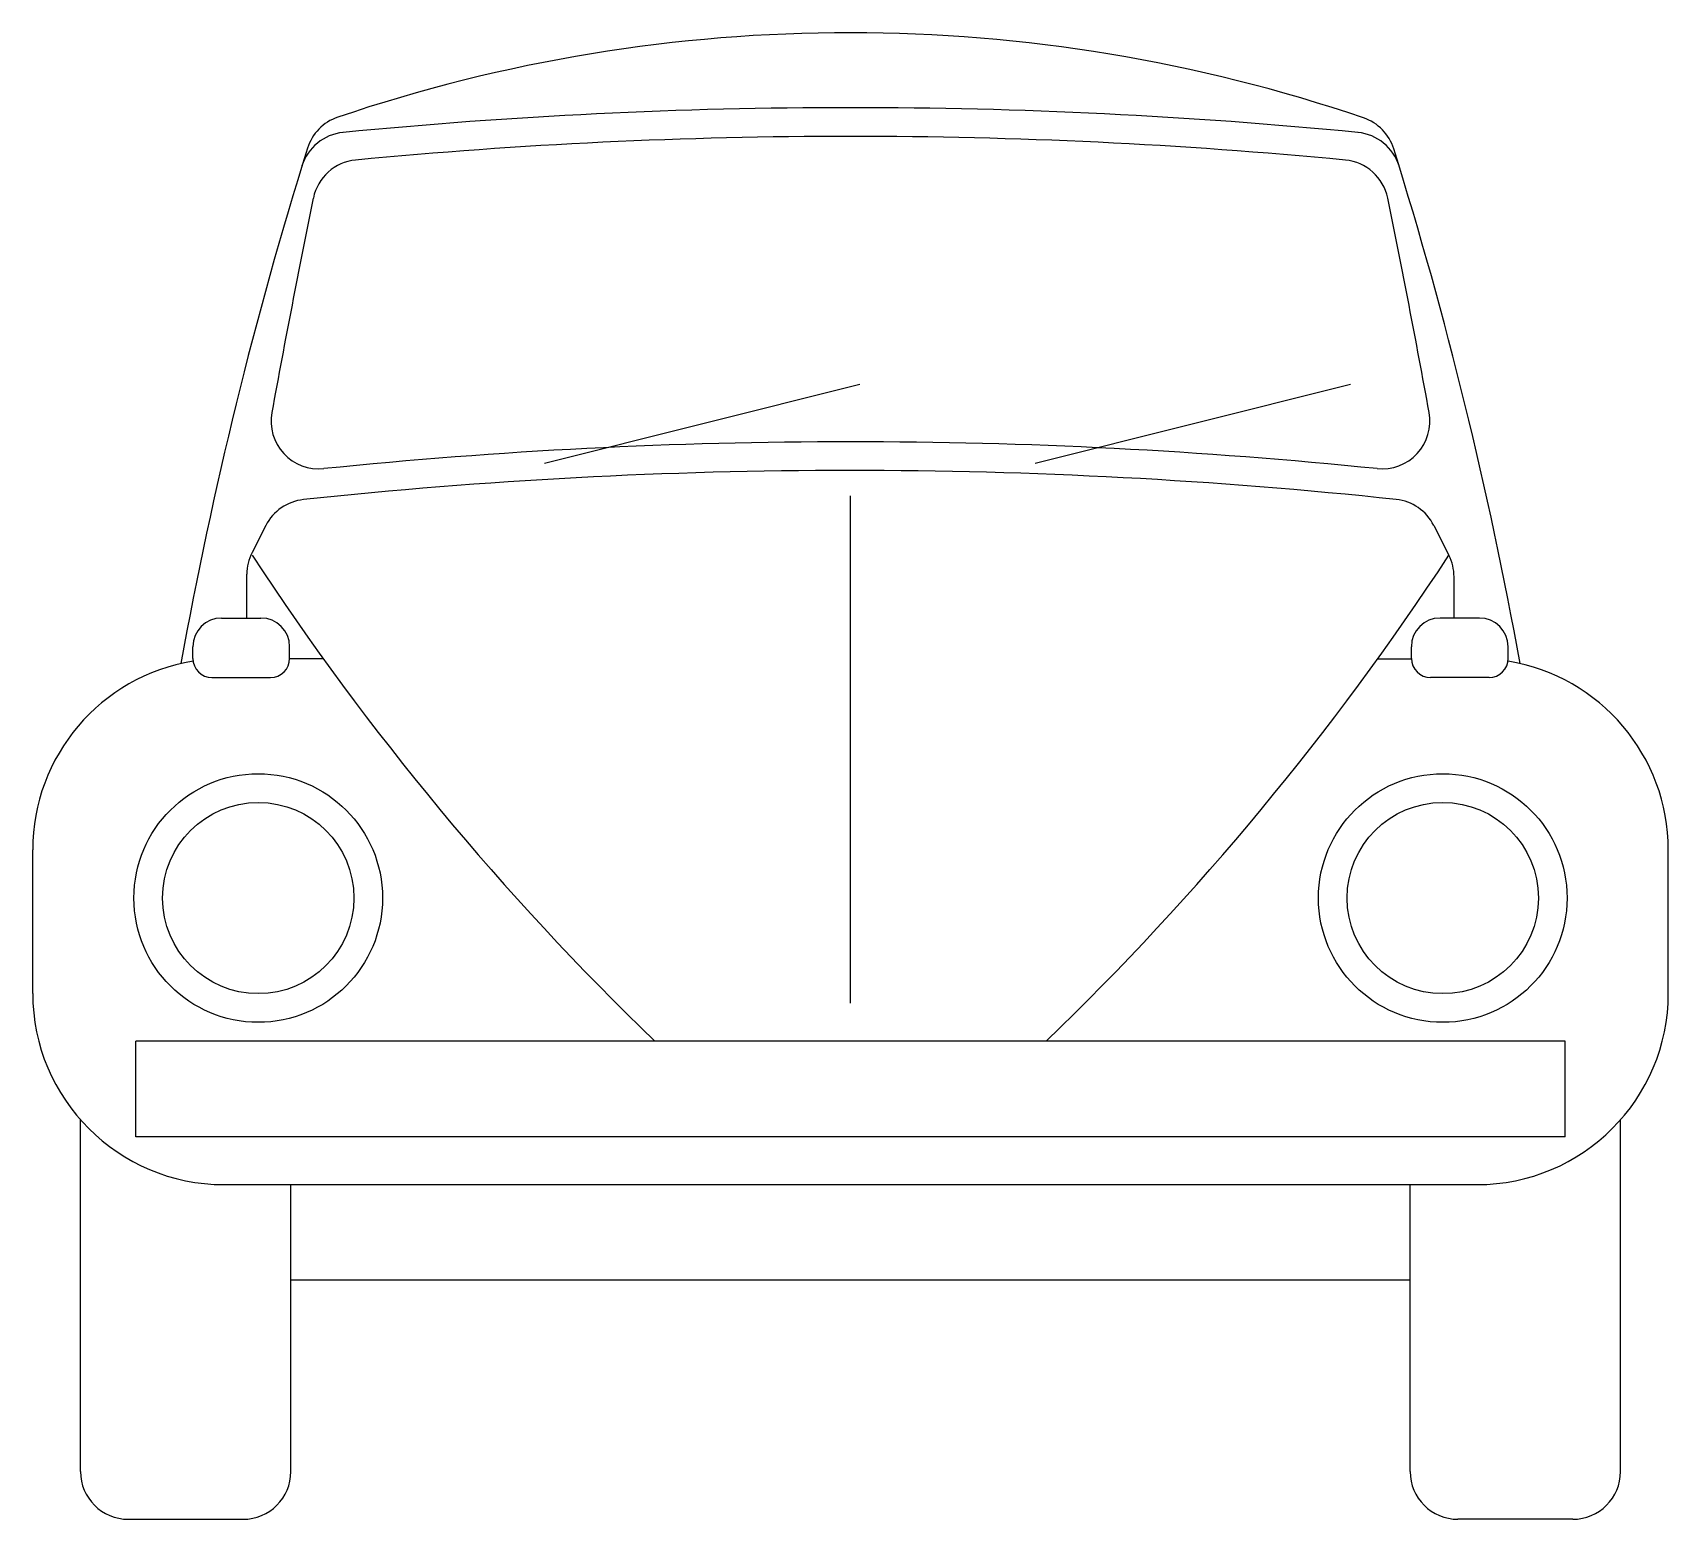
# Model space of a CAD drawing. Header units: millimetres. Extents: x -3264.58 to -3262.87, y 1856.08 to 1857.64.
import ezdxf

# ---------------------------------------------------------------- set-up
doc = ezdxf.new("R2010")
doc.units = ezdxf.units.MM
doc.header["$LTSCALE"] = 10
doc.layers.add('Veículos', color=2, linetype='Continuous')

msp = doc.modelspace()

# ---------------------------------------------------------------- linework, layer by layer
at = {"layer": 'Veículos'}
for p, q in [((-3264.0481, 1857.1856), (-3263.7183, 1857.268)), ((-3263.5352, 1857.1856), (-3263.2054, 1857.268)), ((-3263.7282, 1856.6209), (-3263.7282, 1857.1513)), ((-3264.3397, 1857.1204), (-3264.3541, 1857.092)), ((-3263.1182, 1857.1205), (-3263.1024, 1857.0893)), ((-3264.3595, 1857.0236), (-3264.3595, 1857.0694)), ((-3263.097, 1857.0236), (-3263.097, 1857.0666)), ((-3264.386, 1857.0236), (-3264.3448, 1857.0236)), ((-3263.0704, 1857.0236), (-3263.1116, 1857.0236)), ((-3264.416, 1856.9814), (-3264.416, 1856.9936)), ((-3264.3148, 1856.9814), (-3264.3148, 1856.9936)), ((-3263.1416, 1856.9814), (-3263.1416, 1856.9936)), ((-3263.0404, 1856.9814), (-3263.0404, 1856.9936)), ((-3264.2797, 1856.9811), (-3264.3148, 1856.9811)), ((-3263.1768, 1856.9811), (-3263.1416, 1856.9811)), ((-3264.396, 1856.9614), (-3264.3348, 1856.9614)), ((-3263.0604, 1856.9614), (-3263.1216, 1856.9614)), ((-3264.5835, 1856.6311), (-3264.5835, 1856.7811)), ((-3262.8729, 1856.6311), (-3262.8729, 1856.7811)), ((-3262.9809, 1856.5811), (-3264.4755, 1856.5811)), ((-3264.4755, 1856.4811), (-3264.4755, 1856.5811)), ((-3262.9809, 1856.4811), (-3262.9809, 1856.5811)), ((-3264.5335, 1856.1311), (-3264.5335, 1856.4988)), ((-3262.9229, 1856.1311), (-3262.9229, 1856.4988)), ((-3262.9809, 1856.4811), (-3264.4755, 1856.4811)), ((-3264.3835, 1856.4311), (-3263.0729, 1856.4311)), ((-3264.3135, 1856.1311), (-3264.3135, 1856.4311)), ((-3263.1429, 1856.1311), (-3263.1429, 1856.4311)), ((-3263.1429, 1856.3311), (-3264.3135, 1856.3311)), ((-3264.4835, 1856.0811), (-3264.3635, 1856.0811)), ((-3262.9729, 1856.0811), (-3263.0929, 1856.0811))]:
    msp.add_line(p, q, dxfattribs=at)
for centre, radius in [((-3264.3476, 1856.7308), 0.13), ((-3263.1088, 1856.7308), 0.13), ((-3264.3476, 1856.7308), 0.1), ((-3263.1088, 1856.7308), 0.1)]:
    msp.add_circle(centre, radius, dxfattribs=at)
for centre, radius, start, end in [((-3263.7291, 1855.9701), 1.6656, 71.1786, 108.75), ((-3263.7282, 1852.1139), 5.4434, 84.4047, 95.5953), ((-3264.2484, 1857.5), 0.05, 108.75, 162.6299), ((-3263.2078, 1857.4993), 0.05, 17.3612, 71.1786), ((-3264.2541, 1857.4816), 0.05, 95.5953, 162.8798), ((-3263.7282, 1852.1139), 5.4134, 84.5137, 95.4863), ((-3263.2023, 1857.4816), 0.05, 17.1202, 84.4047), ((-3260.0526, 1856.1875), 4.4463, 162.6299, 169.7851), ((-3267.4038, 1856.1875), 4.4463, 10.2149, 17.3612), ((-3264.241, 1857.4528), 0.05, 95.4863, 168.4406), ((-3263.2154, 1857.4528), 0.05, 11.5594, 84.5137), ((-3253.8759, 1855.3328), 10.6297, 168.44064, 169.67176), ((-3273.5805, 1855.3328), 10.6297, 10.32824, 11.55936), ((-3264.2842, 1857.2296), 0.05, 169.6718, 275.8404), ((-3263.1723, 1857.2296), 0.05, 264.1596, 10.3282), ((-3263.7282, 1851.7945), 5.4134, 84.1596, 95.8404), ((-3263.7282, 1851.7945), 5.3834, 83.9145, 96.1013), ((-3264.2951, 1857.0977), 0.05, 96.1013, 153.106), ((-3263.1628, 1857.0979), 0.05, 26.894, 83.9145), ((-3264.3095, 1857.0694), 0.05, 153.106, 180), ((-3261.883, 1858.7092), 2.9547, 213.2484, 226.0752), ((-3265.5734, 1858.7092), 2.9547, 313.9248, 326.7516), ((-3263.147, 1857.0666), 0.05, 0, 26.894), ((-3264.386, 1856.9936), 0.03, 90, 180), ((-3264.3448, 1856.9936), 0.03, 0, 90), ((-3263.1116, 1856.9936), 0.03, 90, 180), ((-3263.0704, 1856.9936), 0.03, 0, 90), ((-3264.3835, 1856.7811), 0.2, 99.3066, 180), ((-3264.396, 1856.9814), 0.02, 180, 270), ((-3264.3348, 1856.9814), 0.02, 270, 0), ((-3263.1216, 1856.9814), 0.02, 180, 270), ((-3263.0604, 1856.9814), 0.02, 270, 0), ((-3263.0729, 1856.7811), 0.2, 0, 80.6934), ((-3264.3835, 1856.6311), 0.2, 180, 270), ((-3263.0729, 1856.6311), 0.2, 270, 0), ((-3264.4835, 1856.1311), 0.05, 180, 270), ((-3264.3635, 1856.1311), 0.05, 270, 0), ((-3263.0929, 1856.1311), 0.05, 180, 270), ((-3262.9729, 1856.1311), 0.05, 270, 0)]:
    msp.add_arc(centre, radius, start, end, dxfattribs=at)

doc.saveas('drawing.dxf')
